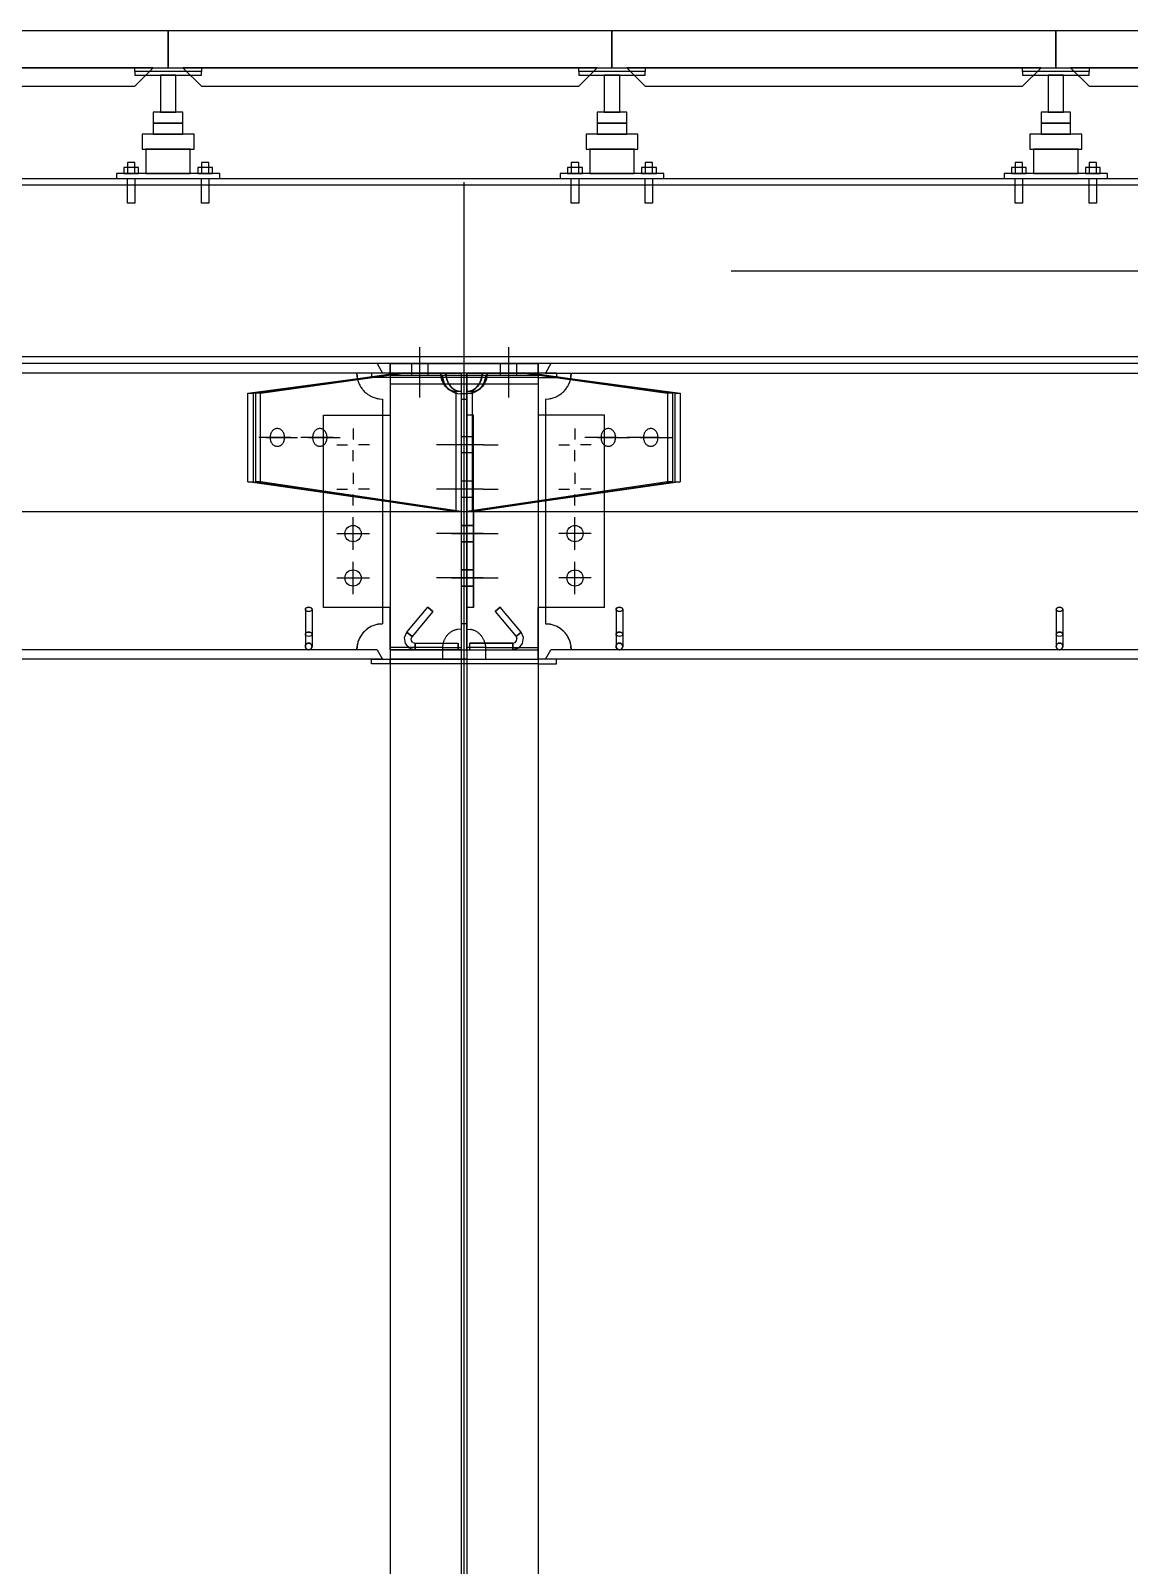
# Model space of a CAD drawing. Header units: millimetres. Extents: x -32710 to 654186, y -254124 to 420220.
# Drawn here: x 241414 to 242899, y 383875 to 385950 of the extents above; entities that cross this region are included whole.
import ezdxf

# ---------------------------------------------------------------- set-up
doc = ezdxf.new("R2010")
doc.units = ezdxf.units.MM
doc.header["$LTSCALE"] = 1000
for name, pattern in [('DXK_LINE_DOT2', [3.9198, 1.9599, -1.9599]), ('DXK_LINE_DOT3', [5.9187, 2.979, -0.9799, 0.9799, -0.9799]), ('TPH12-SEC-@E$0$CENTERK5', [6.916, 6.667, -0.083, 0.083, -0.083])]:
    doc.linetypes.add(name, pattern=pattern)
for name, color, linetype in [('MD-20250424-增加TRAY與FS主管位置調整', 7, 'Continuous'), ('Raised Floor', 1, 'Continuous'), ('TPH12-SEC-@E$0$H-SIN', 252, 'TPH12-SEC-@E$0$CENTERK5')]:
    doc.layers.add(name, color=color, linetype=linetype)

# ---------------------------------------------------------------- blocks, each defined once
blk = doc.blocks.new('TPH12-SEC-@E')
at = {"layer": 'TPH12-SEC-@E$0$H-SIN'}
blk.add_line((274800, 385950), (45200, 385950), dxfattribs=at)
blk = doc.blocks.new('A$C62b8fcb1')
at = {"color": 8, "linetype": 'DXK_LINE_DOT3'}
for p, q in [((-30100, -450), (-30100, 2723)), ((-24800, 2409), (-33200, 2409)), ((-32807, 2084), (-30550, 2084)), ((-30550, 2084), (-30443, 2084)), ((-30443, 2084), (-26957, 2084))]:
    blk.add_line(p, q, dxfattribs=at)
at = {"color": 8, "linetype": 'Continuous'}
for p, q in [((-32895, 2534), (-24505, 2534)), ((-24505, 2525), (-32895, 2525)), ((-30160, 2306), (-30160, 2238)), ((-30160, 2306), (-30160, 2238)), ((-30160, 2306), (-30160, 2238)), ((-30040, 2306), (-30040, 2238)), ((-30040, 2306), (-30040, 2238)), ((-30040, 2306), (-30040, 2238)), ((-24620, 2293), (-32780, 2293)), ((-30200, 2284), (-32780, 2284)), ((-30217.5, 2284), (-32532.5, 2284)), ((-30217.5, 2284), (-30210, 2271)), ((-30000, 2284), (-30200, 2284)), ((-30200, 2284), (-30200, 2271)), ((-30171, 2284), (-30171, 2268)), ((-30171, 2284), (-30171, 2271)), ((-30171, 2284), (-30171, 2271)), ((-30149, 2284), (-30149, 2268)), ((-30149, 2284), (-30149, 2271)), ((-30149, 2284), (-30149, 2271)), ((-30051, 2284), (-30051, 2268)), ((-30051, 2284), (-30051, 2271)), ((-30051, 2284), (-30051, 2271)), ((-30029, 2284), (-30029, 2268)), ((-30029, 2284), (-30029, 2271)), ((-30029, 2284), (-30029, 2271)), ((-30000, 2271), (-30000, 2284)), ((-27400, 2284), (-30000, 2284)), ((-29982.5, 2284), (-29990, 2271)), ((-27417.5, 2284), (-29982.5, 2284)), ((-30210, 2271), (-32540, 2271)), ((-30392.1, 2244), (-30189.6, 2271)), ((-30385.2, 2244), (-30182.8, 2271)), ((-30245, 2271), (-30244.6, 2266)), ((-30225, 2271), (-30225, 2266.3)), ((-30200, 2271), (-30225, 2271)), ((-30200, 2271), (-30200, 2269.6)), ((-30200, 2271), (-30104, 2271)), ((-30124.1, 2266.1), (-30124.5, 2271)), ((-30123, 2261.4), (-30124.1, 2266.1)), ((-30104, 2265), (-30123.8, 2265)), ((-30104, 2271), (-30104, 1897)), ((-30096, 1897), (-30096, 2271)), ((-30096, 2271), (-30000, 2271)), ((-30076.2, 2265), (-30096, 2265)), ((-30075.9, 2266.1), (-30077, 2261.4)), ((-30075.5, 2271), (-30075.9, 2266.1)), ((-29814.8, 2244), (-30017.2, 2271)), ((-30010.4, 2271), (-29807.9, 2244)), ((-30000, 2271), (-30000, 2269.6)), ((-29975, 2271), (-30000, 2271)), ((-29990, 2271), (-27410, 2271)), ((-29975, 2271), (-29975, 2266.3)), ((-29955.4, 2266), (-29955, 2271)), ((-30392.1, 2124), (-30392.1, 2244)), ((-30392.1, 2244), (-30385.2, 2244)), ((-30385.2, 2244), (-30385.2, 2124)), ((-30121.1, 2257.1), (-30123, 2261.4)), ((-30118.5, 2253.3), (-30121.1, 2257.1)), ((-30104, 2256), (-30120.3, 2256)), ((-30115.4, 2250.2), (-30118.5, 2253.3)), ((-30111.9, 2247.9), (-30115.4, 2250.2)), ((-30108, 2246.5), (-30111.9, 2247.9)), ((-30104, 2246), (-30108, 2246.5)), ((-30079.7, 2256), (-30096, 2256)), ((-30092, 2246.5), (-30096, 2246)), ((-30088.1, 2247.9), (-30092, 2246.5)), ((-30084.6, 2250.2), (-30088.1, 2247.9)), ((-30081.5, 2253.3), (-30084.6, 2250.2)), ((-30078.9, 2257.1), (-30081.5, 2253.3)), ((-30077, 2261.4), (-30078.9, 2257.1)), ((-29814.8, 2124), (-29814.8, 2244)), ((-29814.8, 2244), (-29807.9, 2244)), ((-29807.9, 2244), (-29807.9, 2124)), ((-30367.8, 2184), (-30325, 2184)), ((-30362.2, 2185.2), (-30362.3, 2184)), ((-30362.3, 2184), (-30362.2, 2182.8)), ((-30362.1, 2186.3), (-30362.2, 2185.2)), ((-30362.2, 2182.8), (-30362.1, 2181.7)), ((-30361.8, 2187.5), (-30362.1, 2186.3)), ((-30362.1, 2181.7), (-30361.8, 2180.5)), ((-30361.5, 2188.6), (-30361.8, 2187.5)), ((-30361.8, 2180.5), (-30361.5, 2179.4)), ((-30361.1, 2189.7), (-30361.5, 2188.6)), ((-30361.5, 2179.4), (-30361.1, 2178.3)), ((-30360.6, 2190.7), (-30361.1, 2189.7)), ((-30360, 2191.6), (-30360.6, 2190.7)), ((-30359.4, 2192.5), (-30360, 2191.6)), ((-30358.7, 2193.3), (-30359.4, 2192.5)), ((-30357.9, 2194), (-30358.7, 2193.3)), ((-30357.1, 2194.6), (-30357.9, 2194)), ((-30356.2, 2195.1), (-30357.1, 2194.6)), ((-30355.3, 2195.5), (-30356.2, 2195.1)), ((-30354.3, 2195.8), (-30355.3, 2195.5)), ((-30353.4, 2195.9), (-30354.3, 2195.8)), ((-30352.4, 2196), (-30353.4, 2195.9)), ((-30351.5, 2195.9), (-30352.4, 2196)), ((-30350.5, 2195.8), (-30351.5, 2195.9)), ((-30349.6, 2195.5), (-30350.5, 2195.8)), ((-30348.6, 2195.1), (-30349.6, 2195.5)), ((-30347.8, 2194.6), (-30348.6, 2195.1)), ((-30346.9, 2194), (-30347.8, 2194.6)), ((-30346.2, 2193.3), (-30346.9, 2194)), ((-30345.5, 2192.5), (-30346.2, 2193.3)), ((-30344.8, 2191.6), (-30345.5, 2192.5)), ((-30344.2, 2190.7), (-30344.8, 2191.6)), ((-30343.7, 2189.7), (-30344.2, 2190.7)), ((-30343.3, 2188.6), (-30343.7, 2189.7)), ((-30343.7, 2178.3), (-30343.3, 2179.4)), ((-30343, 2187.5), (-30343.3, 2188.6)), ((-30343.3, 2179.4), (-30343, 2180.5)), ((-30342.8, 2186.3), (-30343, 2187.5)), ((-30343, 2180.5), (-30342.8, 2181.7)), ((-30342.6, 2185.2), (-30342.8, 2186.3)), ((-30342.8, 2181.7), (-30342.6, 2182.8)), ((-30342.6, 2184), (-30342.6, 2185.2)), ((-30342.6, 2182.8), (-30342.6, 2184)), ((-30310.3, 2184), (-30267.5, 2184)), ((-30304.6, 2186.3), (-30304.8, 2185.2)), ((-30304.8, 2185.2), (-30304.8, 2184)), ((-30304.8, 2184), (-30304.8, 2182.8)), ((-30304.8, 2182.8), (-30304.6, 2181.7)), ((-30304.4, 2187.5), (-30304.6, 2186.3)), ((-30304.6, 2181.7), (-30304.4, 2180.5)), ((-30304.1, 2188.6), (-30304.4, 2187.5)), ((-30304.4, 2180.5), (-30304.1, 2179.4)), ((-30303.7, 2189.7), (-30304.1, 2188.6)), ((-30304.1, 2179.4), (-30303.7, 2178.3)), ((-30303.2, 2190.7), (-30303.7, 2189.7)), ((-30302.6, 2191.6), (-30303.2, 2190.7)), ((-30301.9, 2192.5), (-30302.6, 2191.6)), ((-30301.2, 2193.3), (-30301.9, 2192.5)), ((-30300.4, 2194), (-30301.2, 2193.3)), ((-30299.6, 2194.6), (-30300.4, 2194)), ((-30298.7, 2195.1), (-30299.6, 2194.6)), ((-30297.8, 2195.5), (-30298.7, 2195.1)), ((-30296.9, 2195.8), (-30297.8, 2195.5)), ((-30295.9, 2195.9), (-30296.9, 2195.8)), ((-30295, 2196), (-30295.9, 2195.9)), ((-30294, 2195.9), (-30295, 2196)), ((-30293.1, 2195.8), (-30294, 2195.9)), ((-30292.1, 2195.5), (-30293.1, 2195.8)), ((-30291.2, 2195.1), (-30292.1, 2195.5)), ((-30290.3, 2194.6), (-30291.2, 2195.1)), ((-30289.5, 2194), (-30290.3, 2194.6)), ((-30288.7, 2193.3), (-30289.5, 2194)), ((-30288, 2192.5), (-30288.7, 2193.3)), ((-30287.4, 2191.6), (-30288, 2192.5)), ((-30286.8, 2190.7), (-30287.4, 2191.6)), ((-30286.3, 2189.7), (-30286.8, 2190.7)), ((-30285.9, 2188.6), (-30286.3, 2189.7)), ((-30286.3, 2178.3), (-30285.9, 2179.4)), ((-30285.6, 2187.5), (-30285.9, 2188.6)), ((-30285.9, 2179.4), (-30285.6, 2180.5)), ((-30285.3, 2186.3), (-30285.6, 2187.5)), ((-30285.6, 2180.5), (-30285.3, 2181.7)), ((-30285.2, 2185.2), (-30285.3, 2186.3)), ((-30285.3, 2181.7), (-30285.2, 2182.8)), ((-30285.1, 2184), (-30285.2, 2185.2)), ((-30285.2, 2182.8), (-30285.1, 2184)), ((-30250, 2196), (-30250, 2181.3)), ((-29950, 2196), (-29950, 2181.3)), ((-29919.3, 2184), (-29876.5, 2184)), ((-29914.8, 2185.2), (-29914.9, 2184)), ((-29914.9, 2184), (-29914.8, 2182.8)), ((-29914.7, 2186.3), (-29914.8, 2185.2)), ((-29914.8, 2182.8), (-29914.7, 2181.7)), ((-29914.4, 2187.5), (-29914.7, 2186.3)), ((-29914.7, 2181.7), (-29914.4, 2180.5)), ((-29914.1, 2188.6), (-29914.4, 2187.5)), ((-29914.4, 2180.5), (-29914.1, 2179.4)), ((-29913.7, 2189.7), (-29914.1, 2188.6)), ((-29914.1, 2179.4), (-29913.7, 2178.3)), ((-29913.2, 2190.7), (-29913.7, 2189.7)), ((-29912.6, 2191.6), (-29913.2, 2190.7)), ((-29912, 2192.5), (-29912.6, 2191.6)), ((-29911.3, 2193.3), (-29912, 2192.5)), ((-29910.5, 2194), (-29911.3, 2193.3)), ((-29909.7, 2194.6), (-29910.5, 2194)), ((-29908.8, 2195.1), (-29909.7, 2194.6)), ((-29907.9, 2195.5), (-29908.8, 2195.1)), ((-29906.9, 2195.8), (-29907.9, 2195.5)), ((-29906, 2195.9), (-29906.9, 2195.8)), ((-29905, 2196), (-29906, 2195.9)), ((-29904.1, 2195.9), (-29905, 2196)), ((-29903.1, 2195.8), (-29904.1, 2195.9)), ((-29902.2, 2195.5), (-29903.1, 2195.8)), ((-29901.3, 2195.1), (-29902.2, 2195.5)), ((-29900.4, 2194.6), (-29901.3, 2195.1)), ((-29899.6, 2194), (-29900.4, 2194.6)), ((-29898.8, 2193.3), (-29899.6, 2194)), ((-29898.1, 2192.5), (-29898.8, 2193.3)), ((-29897.4, 2191.6), (-29898.1, 2192.5)), ((-29896.8, 2190.7), (-29897.4, 2191.6)), ((-29896.3, 2189.7), (-29896.8, 2190.7)), ((-29895.9, 2188.6), (-29896.3, 2189.7)), ((-29896.3, 2178.3), (-29895.9, 2179.4)), ((-29895.6, 2187.5), (-29895.9, 2188.6)), ((-29895.9, 2179.4), (-29895.6, 2180.5)), ((-29895.4, 2186.3), (-29895.6, 2187.5)), ((-29895.6, 2180.5), (-29895.4, 2181.7)), ((-29895.2, 2185.2), (-29895.4, 2186.3)), ((-29895.4, 2181.7), (-29895.2, 2182.8)), ((-29895.2, 2184), (-29895.2, 2185.2)), ((-29895.2, 2182.8), (-29895.2, 2184)), ((-29861.8, 2184), (-29819, 2184)), ((-29857.2, 2186.3), (-29857.4, 2185.2)), ((-29857.4, 2185.2), (-29857.4, 2184)), ((-29857.4, 2184), (-29857.4, 2182.8)), ((-29857.4, 2182.8), (-29857.2, 2181.7)), ((-29857, 2187.5), (-29857.2, 2186.3)), ((-29857.2, 2181.7), (-29857, 2180.5)), ((-29856.7, 2188.6), (-29857, 2187.5)), ((-29857, 2180.5), (-29856.7, 2179.4)), ((-29856.3, 2189.7), (-29856.7, 2188.6)), ((-29856.7, 2179.4), (-29856.3, 2178.3)), ((-29855.8, 2190.7), (-29856.3, 2189.7)), ((-29855.2, 2191.6), (-29855.8, 2190.7)), ((-29854.5, 2192.5), (-29855.2, 2191.6)), ((-29853.8, 2193.3), (-29854.5, 2192.5)), ((-29853.1, 2194), (-29853.8, 2193.3)), ((-29852.2, 2194.6), (-29853.1, 2194)), ((-29851.4, 2195.1), (-29852.2, 2194.6)), ((-29850.4, 2195.5), (-29851.4, 2195.1)), ((-29849.5, 2195.8), (-29850.4, 2195.5)), ((-29848.5, 2195.9), (-29849.5, 2195.8)), ((-29847.6, 2196), (-29848.5, 2195.9)), ((-29846.6, 2195.9), (-29847.6, 2196)), ((-29845.7, 2195.8), (-29846.6, 2195.9)), ((-29844.7, 2195.5), (-29845.7, 2195.8)), ((-29843.8, 2195.1), (-29844.7, 2195.5)), ((-29842.9, 2194.6), (-29843.8, 2195.1)), ((-29842.1, 2194), (-29842.9, 2194.6)), ((-29841.3, 2193.3), (-29842.1, 2194)), ((-29840.6, 2192.5), (-29841.3, 2193.3)), ((-29840, 2191.6), (-29840.6, 2192.5)), ((-29839.4, 2190.7), (-29840, 2191.6)), ((-29838.9, 2189.7), (-29839.4, 2190.7)), ((-29838.5, 2188.6), (-29838.9, 2189.7)), ((-29838.9, 2178.3), (-29838.5, 2179.4)), ((-29838.2, 2187.5), (-29838.5, 2188.6)), ((-29838.5, 2179.4), (-29838.2, 2180.5)), ((-29837.9, 2186.3), (-29838.2, 2187.5)), ((-29838.2, 2180.5), (-29837.9, 2181.7)), ((-29837.8, 2185.2), (-29837.9, 2186.3)), ((-29837.9, 2181.7), (-29837.8, 2182.8)), ((-29837.7, 2184), (-29837.8, 2185.2)), ((-29837.8, 2182.8), (-29837.7, 2184)), ((-30361.1, 2178.3), (-30360.6, 2177.3)), ((-30360.6, 2177.3), (-30360, 2176.4)), ((-30360, 2176.4), (-30359.4, 2175.5)), ((-30359.4, 2175.5), (-30358.7, 2174.7)), ((-30358.7, 2174.7), (-30357.9, 2174)), ((-30357.9, 2174), (-30357.1, 2173.4)), ((-30357.1, 2173.4), (-30356.2, 2172.9)), ((-30356.2, 2172.9), (-30355.3, 2172.5)), ((-30355.3, 2172.5), (-30354.3, 2172.2)), ((-30354.3, 2172.2), (-30353.4, 2172.1)), ((-30353.4, 2172.1), (-30352.4, 2172)), ((-30352.4, 2172), (-30351.5, 2172.1)), ((-30351.5, 2172.1), (-30350.5, 2172.2)), ((-30350.5, 2172.2), (-30349.6, 2172.5)), ((-30349.6, 2172.5), (-30348.6, 2172.9)), ((-30348.6, 2172.9), (-30347.8, 2173.4)), ((-30347.8, 2173.4), (-30346.9, 2174)), ((-30346.9, 2174), (-30346.2, 2174.7)), ((-30346.2, 2174.7), (-30345.5, 2175.5)), ((-30345.5, 2175.5), (-30344.8, 2176.4)), ((-30344.8, 2176.4), (-30344.2, 2177.3)), ((-30344.2, 2177.3), (-30343.7, 2178.3)), ((-30303.7, 2178.3), (-30303.2, 2177.3)), ((-30303.2, 2177.3), (-30302.6, 2176.4)), ((-30302.6, 2176.4), (-30301.9, 2175.5)), ((-30301.9, 2175.5), (-30301.2, 2174.7)), ((-30301.2, 2174.7), (-30300.4, 2174)), ((-30300.4, 2174), (-30299.6, 2173.4)), ((-30299.6, 2173.4), (-30298.7, 2172.9)), ((-30298.7, 2172.9), (-30297.8, 2172.5)), ((-30297.8, 2172.5), (-30296.9, 2172.2)), ((-30296.9, 2172.2), (-30295.9, 2172.1)), ((-30295.9, 2172.1), (-30295, 2172)), ((-30295, 2172), (-30294, 2172.1)), ((-30294, 2172.1), (-30293.1, 2172.2)), ((-30293.1, 2172.2), (-30292.1, 2172.5)), ((-30292.1, 2172.5), (-30291.2, 2172.9)), ((-30291.2, 2172.9), (-30290.3, 2173.4)), ((-30290.3, 2173.4), (-30289.5, 2174)), ((-30289.5, 2174), (-30288.7, 2174.7)), ((-30288.7, 2174.7), (-30288, 2175.5)), ((-30288, 2175.5), (-30287.4, 2176.4)), ((-30287.4, 2176.4), (-30286.8, 2177.3)), ((-30286.8, 2177.3), (-30286.3, 2178.3)), ((-30272, 2174), (-30257.3, 2174)), ((-30250, 2152), (-30250, 2166.7)), ((-30228, 2174), (-30242.7, 2174)), ((-29972, 2174), (-29957.3, 2174)), ((-29950, 2152), (-29950, 2166.7)), ((-29928, 2174), (-29942.7, 2174)), ((-29913.7, 2178.3), (-29913.2, 2177.3)), ((-29913.2, 2177.3), (-29912.6, 2176.4)), ((-29912.6, 2176.4), (-29912, 2175.5)), ((-29912, 2175.5), (-29911.3, 2174.7)), ((-29911.3, 2174.7), (-29910.5, 2174)), ((-29910.5, 2174), (-29909.7, 2173.4)), ((-29909.7, 2173.4), (-29908.8, 2172.9)), ((-29908.8, 2172.9), (-29907.9, 2172.5)), ((-29907.9, 2172.5), (-29906.9, 2172.2)), ((-29906.9, 2172.2), (-29906, 2172.1)), ((-29906, 2172.1), (-29905, 2172)), ((-29905, 2172), (-29904.1, 2172.1)), ((-29904.1, 2172.1), (-29903.1, 2172.2)), ((-29903.1, 2172.2), (-29902.2, 2172.5)), ((-29902.2, 2172.5), (-29901.3, 2172.9)), ((-29901.3, 2172.9), (-29900.4, 2173.4)), ((-29900.4, 2173.4), (-29899.6, 2174)), ((-29899.6, 2174), (-29898.8, 2174.7)), ((-29898.8, 2174.7), (-29898.1, 2175.5)), ((-29898.1, 2175.5), (-29897.4, 2176.4)), ((-29897.4, 2176.4), (-29896.8, 2177.3)), ((-29896.8, 2177.3), (-29896.3, 2178.3)), ((-29856.3, 2178.3), (-29855.8, 2177.3)), ((-29855.8, 2177.3), (-29855.2, 2176.4)), ((-29855.2, 2176.4), (-29854.5, 2175.5)), ((-29854.5, 2175.5), (-29853.8, 2174.7)), ((-29853.8, 2174.7), (-29853.1, 2174)), ((-29853.1, 2174), (-29852.2, 2173.4)), ((-29852.2, 2173.4), (-29851.4, 2172.9)), ((-29851.4, 2172.9), (-29850.4, 2172.5)), ((-29850.4, 2172.5), (-29849.5, 2172.2)), ((-29849.5, 2172.2), (-29848.5, 2172.1)), ((-29848.5, 2172.1), (-29847.6, 2172)), ((-29847.6, 2172), (-29846.6, 2172.1)), ((-29846.6, 2172.1), (-29845.7, 2172.2)), ((-29845.7, 2172.2), (-29844.7, 2172.5)), ((-29844.7, 2172.5), (-29843.8, 2172.9)), ((-29843.8, 2172.9), (-29842.9, 2173.4)), ((-29842.9, 2173.4), (-29842.1, 2174)), ((-29842.1, 2174), (-29841.3, 2174.7)), ((-29841.3, 2174.7), (-29840.6, 2175.5)), ((-29840.6, 2175.5), (-29840, 2176.4)), ((-29840, 2176.4), (-29839.4, 2177.3)), ((-29839.4, 2177.3), (-29838.9, 2178.3)), ((-30110.9, 2084), (-30392.1, 2124)), ((-30392.1, 2124), (-30385.2, 2124)), ((-30385.2, 2124), (-30104, 2084)), ((-30250, 2136), (-30250, 2121.3)), ((-30096, 2084), (-29814.8, 2124)), ((-29807.9, 2124), (-30089.1, 2084)), ((-29950, 2136), (-29950, 2121.3)), ((-29814.8, 2124), (-29807.9, 2124)), ((-30272, 2114), (-30257.3, 2114)), ((-30250, 2092), (-30250, 2106.7)), ((-30228, 2114), (-30242.7, 2114)), ((-30210, 2098.1), (-30210, 1932)), ((-30200, 2096.7), (-30200, 1897)), ((-30000, 2096.7), (-30000, 1897)), ((-29990, 2098.1), (-29990, 1932)), ((-29972, 2114), (-29957.3, 2114)), ((-29950, 2092), (-29950, 2106.7)), ((-29928, 2114), (-29942.7, 2114)), ((-30250, 2032), (-30250, 2076)), ((-30110.9, 2084), (-30104, 2084)), ((-30096, 2084), (-30089.1, 2084)), ((-30087, 2084.3), (-30087, 1954)), ((-29950, 2032), (-29950, 2076)), ((-30104, 2065), (-30096, 2065)), ((-30096, 2065), (-30087, 2065)), ((-30272, 2054), (-30228, 2054)), ((-30117, 2054), (-30054, 2054)), ((-30104, 2043), (-30096, 2043)), ((-30096, 2043), (-30087, 2043)), ((-29928, 2054), (-29972, 2054)), ((-30250, 1972), (-30250, 2016)), ((-29950, 1972), (-29950, 2016)), ((-30272, 1994), (-30228, 1994)), ((-30117, 1994), (-30054, 1994)), ((-30104, 2005), (-30096, 2005)), ((-30096, 2005), (-30087, 2005)), ((-29928, 1994), (-29972, 1994)), ((-30104, 1983), (-30096, 1983)), ((-30096, 1983), (-30087, 1983)), ((-30314.5, 1951.5), (-30314.2, 1952.6)), ((-30314.5, 1951.5), (-30314.5, 1901.5)), ((-30314.2, 1952.6), (-30313.2, 1953.5)), ((-30313.2, 1953.5), (-30311.7, 1954.2)), ((-30311.7, 1954.2), (-30310, 1954.4)), ((-30310, 1954.4), (-30308.3, 1954.2)), ((-30308.3, 1954.2), (-30306.8, 1953.5)), ((-30306.8, 1953.5), (-30305.8, 1952.6)), ((-30305.8, 1952.6), (-30305.5, 1951.5)), ((-30305.5, 1951.5), (-30305.5, 1901.5)), ((-30200, 1954), (-30210, 1954)), ((-30177.2, 1920.8), (-30149, 1954.4)), ((-30149, 1954.4), (-30148.8, 1954.2)), ((-30148.8, 1954.2), (-30148, 1953.5)), ((-30148, 1953.5), (-30142.1, 1948.6)), ((-30087, 1954), (-30096, 1954)), ((-30056.8, 1949.5), (-30051, 1954.4)), ((-30022.8, 1920.8), (-30051, 1954.4)), ((-29990, 1954), (-30000, 1954)), ((-29894.5, 1951.5), (-29894.2, 1952.6)), ((-29894.5, 1951.5), (-29894.5, 1901.5)), ((-29894.2, 1952.6), (-29893.2, 1953.5)), ((-29893.2, 1953.5), (-29891.7, 1954.2)), ((-29891.7, 1954.2), (-29890, 1954.4)), ((-29890, 1954.4), (-29888.3, 1954.2)), ((-29888.3, 1954.2), (-29886.8, 1953.5)), ((-29886.8, 1953.5), (-29885.8, 1952.6)), ((-29885.8, 1952.6), (-29885.5, 1951.5)), ((-29885.5, 1951.5), (-29885.5, 1901.5)), ((-29299.5, 1951.5), (-29299.2, 1952.6)), ((-29299.5, 1951.5), (-29299.5, 1901.5)), ((-29299.2, 1952.6), (-29298.2, 1953.5)), ((-29298.2, 1953.5), (-29296.7, 1954.2)), ((-29296.7, 1954.2), (-29295, 1954.4)), ((-29295, 1954.4), (-29293.3, 1954.2)), ((-29293.3, 1954.2), (-29291.8, 1953.5)), ((-29291.8, 1953.5), (-29290.8, 1952.6)), ((-29290.8, 1952.6), (-29290.5, 1951.5)), ((-29290.5, 1951.5), (-29290.5, 1901.5)), ((-30210, 1932), (-30215, 1931.6)), ((-30142.1, 1948.6), (-30170.3, 1915)), ((-30057.9, 1948.6), (-30057.6, 1948.8)), ((-30057.9, 1948.6), (-30029.7, 1915)), ((-30057.6, 1948.8), (-30056.8, 1949.5)), ((-29985, 1931.6), (-29990, 1932)), ((-30314.5, 1917.9), (-30314.2, 1919)), ((-30314.2, 1919), (-30313.2, 1920)), ((-30313.2, 1920), (-30311.7, 1920.6)), ((-30311.7, 1920.6), (-30310, 1920.8)), ((-30310, 1920.8), (-30308.3, 1920.6)), ((-30308.3, 1920.6), (-30306.8, 1920)), ((-30306.8, 1920), (-30305.8, 1919)), ((-30305.8, 1919), (-30305.5, 1917.9)), ((-30180.5, 1913.4), (-30177.2, 1920.8)), ((-30179.2, 1905.4), (-30180.5, 1913.4)), ((-30177.2, 1920.8), (-30177, 1920.6)), ((-30177, 1920.6), (-30176.2, 1920)), ((-30176.2, 1920), (-30170.3, 1915)), ((-30170.3, 1915), (-30171.6, 1912.2)), ((-30171.1, 1909.2), (-30171.6, 1912.2)), ((-30169.1, 1906.9), (-30171.1, 1909.2)), ((-30030.9, 1906.9), (-30028.9, 1909.2)), ((-30029.7, 1915), (-30029.4, 1915.3)), ((-30029.7, 1915), (-30028.4, 1912.2)), ((-30029.4, 1915.3), (-30028.7, 1915.9)), ((-30028.9, 1909.2), (-30028.4, 1912.2)), ((-30028.7, 1915.9), (-30022.8, 1920.8)), ((-30019.5, 1913.4), (-30022.8, 1920.8)), ((-30020.8, 1905.4), (-30019.5, 1913.4)), ((-29894.5, 1917.9), (-29894.2, 1919)), ((-29894.2, 1919), (-29893.2, 1920)), ((-29893.2, 1920), (-29891.7, 1920.6)), ((-29891.7, 1920.6), (-29890, 1920.8)), ((-29890, 1920.8), (-29888.3, 1920.6)), ((-29888.3, 1920.6), (-29886.8, 1920)), ((-29886.8, 1920), (-29885.8, 1919)), ((-29885.8, 1919), (-29885.5, 1917.9)), ((-29299.5, 1917.9), (-29299.2, 1919)), ((-29299.2, 1919), (-29298.2, 1920)), ((-29298.2, 1920), (-29296.7, 1920.6)), ((-29296.7, 1920.6), (-29295, 1920.8)), ((-29295, 1920.8), (-29293.3, 1920.6)), ((-29293.3, 1920.6), (-29291.8, 1920)), ((-29291.8, 1920), (-29290.8, 1919)), ((-29290.8, 1919), (-29290.5, 1917.9)), ((-30217.5, 1897), (-32532.5, 1897)), ((-30314.2, 1899.8), (-30314.5, 1901.5)), ((-30313.2, 1898.3), (-30314.2, 1899.8)), ((-30311.7, 1897.3), (-30313.2, 1898.3)), ((-30310, 1897), (-30311.7, 1897.3)), ((-30308.3, 1897.3), (-30310, 1897)), ((-30306.8, 1898.3), (-30308.3, 1897.3)), ((-30305.8, 1899.8), (-30306.8, 1898.3)), ((-30305.5, 1901.5), (-30305.8, 1899.8)), ((-30244.6, 1902), (-30245, 1897)), ((-30217.5, 1897), (-30210, 1884)), ((-30104, 1897), (-30200, 1897)), ((-30200, 1897), (-30200, 1884)), ((-30173.9, 1899.3), (-30179.2, 1905.4)), ((-30173.9, 1899.3), (-30166.1, 1897)), ((-30169.1, 1906.9), (-30166.1, 1906)), ((-30166.1, 1905.7), (-30166.1, 1906)), ((-30166.1, 1906), (-30107.7, 1906)), ((-30166.1, 1905.7), (-30166.1, 1904.7)), ((-30166.1, 1904.7), (-30166.1, 1897)), ((-30107.7, 1906), (-30107.7, 1905.7)), ((-30107.7, 1905.7), (-30107.7, 1904.7)), ((-30107.7, 1904.7), (-30107.7, 1897)), ((-30096, 1897), (-30000, 1897)), ((-30092.3, 1906), (-30033.9, 1906)), ((-30092.3, 1898.3), (-30092.3, 1906)), ((-30092.3, 1897.3), (-30092.3, 1898.3)), ((-30092.3, 1897), (-30092.3, 1897.3)), ((-30033.9, 1906), (-30030.9, 1906.9)), ((-30033.9, 1906), (-30033.9, 1898.3)), ((-30026.1, 1899.3), (-30033.9, 1897)), ((-30033.9, 1897.3), (-30033.9, 1898.3)), ((-30033.9, 1897), (-30033.9, 1897.3)), ((-30026.1, 1899.3), (-30020.8, 1905.4)), ((-30000, 1884), (-30000, 1897)), ((-29990, 1884), (-29982.5, 1897)), ((-27417.5, 1897), (-29982.5, 1897)), ((-29955, 1897), (-29955.4, 1902)), ((-29894.2, 1899.8), (-29894.5, 1901.5)), ((-29893.2, 1898.3), (-29894.2, 1899.8)), ((-29891.7, 1897.3), (-29893.2, 1898.3)), ((-29890, 1897), (-29891.7, 1897.3)), ((-29888.3, 1897.3), (-29890, 1897)), ((-29886.8, 1898.3), (-29888.3, 1897.3)), ((-29885.8, 1899.8), (-29886.8, 1898.3)), ((-29885.5, 1901.5), (-29885.8, 1899.8)), ((-29299.2, 1899.8), (-29299.5, 1901.5)), ((-29298.2, 1898.3), (-29299.2, 1899.8)), ((-29296.7, 1897.3), (-29298.2, 1898.3)), ((-29295, 1897), (-29296.7, 1897.3)), ((-29293.3, 1897.3), (-29295, 1897)), ((-29291.8, 1898.3), (-29293.3, 1897.3)), ((-29290.8, 1899.8), (-29291.8, 1898.3)), ((-29290.5, 1901.5), (-29290.8, 1899.8)), ((-30210, 1884), (-32540, 1884)), ((-30225, 1878), (-30225, 1884)), ((-30225, 1884), (-30200, 1884)), ((-30200, 1878), (-30225, 1878)), ((-30200, 1878), (-30200, 1884)), ((-30200, 1884), (-30000, 1884)), ((-30000, 1878), (-30200, 1878)), ((-30200, 1878), (-30200, 0)), ((-30000, 1884), (-30000, 1878)), ((-29975, 1884), (-30000, 1884)), ((-30000, 1878), (-30000, 0)), ((-30000, 1878), (-29975, 1878)), ((-27410, 1884), (-29990, 1884)), ((-29975, 1878), (-29975, 1884))]:
    blk.add_line(p, q, dxfattribs=at)
at = {"color": 8, "linetype": 'DXK_LINE_DOT2'}
for p, q in [((-32895, 2534), (-24505, 2534)), ((-24505, 2525), (-32895, 2525)), ((-24620, 2293), (-32780, 2293)), ((-30200, 2284), (-30217.5, 2284)), ((-30200, 2271), (-30200, 2284)), ((-30200, 2284), (-30000, 2284)), ((-29982.5, 2284), (-30000, 2284)), ((-30000, 2284), (-30000, 2271)), ((-30189.1, 2271), (-30382.1, 2244)), ((-30375.1, 2244), (-30182.1, 2271)), ((-30244.6, 2266), (-30245, 2271)), ((-30225, 2266.3), (-30225, 2265)), ((-30200, 2265), (-30225, 2265)), ((-30200, 2271), (-30200, 2268)), ((-30000, 2271), (-30200, 2271)), ((-30200, 2268), (-30200, 2096.7)), ((-30000, 2268), (-30200, 2268)), ((-30000, 2265), (-30200, 2265)), ((-30131.4, 2271), (-30131, 2266.1)), ((-30130.9, 2266.1), (-30131.3, 2271)), ((-30131, 2266.1), (-30129.8, 2261.4)), ((-30129.8, 2261.4), (-30130.9, 2266.1)), ((-30129, 2268), (-30128.5, 2263.1)), ((-30124.3, 2271), (-30124, 2266.1)), ((-30124, 2266.1), (-30122.8, 2261.4)), ((-30104, 2271), (-30104, 2268)), ((-30104, 2268), (-30104, 0)), ((-30096, 2271), (-30096, 2268)), ((-30096, 2268), (-30096, 0)), ((-30077.2, 2261.4), (-30076, 2266.1)), ((-30076, 2266.1), (-30075.7, 2271)), ((-30071, 2268), (-30071.5, 2263.1)), ((-30070.2, 2261.4), (-30069, 2266.1)), ((-30069.1, 2266.1), (-30070.2, 2261.4)), ((-30068.7, 2271), (-30069.1, 2266.1)), ((-30069, 2266.1), (-30068.6, 2271)), ((-30017.9, 2271), (-29824.9, 2244)), ((-29817.9, 2244), (-30010.9, 2271)), ((-30000, 2271), (-30000, 2268)), ((-30000, 2268), (-30000, 2096.7)), ((-30000, 2265), (-29975, 2265)), ((-29975, 2265.4), (-29975, 2266.3)), ((-29975, 2266.3), (-29975, 2265)), ((-29975, 2265), (-29975, 2265.4)), ((-29955, 2271), (-29955.4, 2266)), ((-30375.1, 2244), (-30382.1, 2244)), ((-30382.1, 2244), (-30382.1, 2124)), ((-30375.1, 2124), (-30375.1, 2244)), ((-30120.3, 2256), (-30200, 2256)), ((-30127.9, 2257.1), (-30129.8, 2261.4)), ((-30129.8, 2261.4), (-30127.9, 2257.1)), ((-30125.4, 2253.3), (-30127.9, 2257.1)), ((-30127.9, 2257.1), (-30125.4, 2253.3)), ((-30122.3, 2250.2), (-30125.4, 2253.3)), ((-30125.4, 2253.3), (-30122.3, 2250.2)), ((-30122.8, 2261.4), (-30120.9, 2257.1)), ((-30118.8, 2247.9), (-30122.3, 2250.2)), ((-30122.3, 2250.2), (-30118.7, 2247.9)), ((-30120.9, 2257.1), (-30118.4, 2253.3)), ((-30114.9, 2246.5), (-30118.8, 2247.9)), ((-30118.7, 2247.9), (-30114.9, 2246.5)), ((-30118.4, 2253.3), (-30115.3, 2250.2)), ((-30115.3, 2250.2), (-30111.8, 2247.9)), ((-30111, 2246), (-30114.9, 2246.5)), ((-30114.9, 2246.5), (-30110.9, 2246)), ((-30111.8, 2247.9), (-30108, 2246.5)), ((-30104, 2246), (-30111, 2246)), ((-30111, 2246), (-30111, 2084)), ((-30110.9, 2246), (-30110.9, 2084)), ((-30108.9, 2243.5), (-30104, 2243)), ((-30108, 2246.5), (-30104, 2246)), ((-30096, 2256), (-30104, 2256)), ((-30096, 2243), (-30104, 2243)), ((-30096, 2246), (-30092, 2246.5)), ((-30096, 2246), (-30089.1, 2246)), ((-30091.1, 2243.5), (-30096, 2243)), ((-30092, 2246.5), (-30088.2, 2247.9)), ((-30089.1, 2246), (-30085.1, 2246.5)), ((-30089.1, 2246), (-30089.1, 2084)), ((-30089, 2246), (-30089.1, 2246)), ((-30085.1, 2246.5), (-30089, 2246)), ((-30089, 2246), (-30089, 2084)), ((-30088.2, 2247.9), (-30084.7, 2250.2)), ((-30085.1, 2246.5), (-30081.3, 2247.9)), ((-30081.2, 2247.9), (-30085.1, 2246.5)), ((-30084.7, 2250.2), (-30081.6, 2253.3)), ((-30081.6, 2253.3), (-30079.1, 2257.1)), ((-30081.3, 2247.9), (-30077.7, 2250.2)), ((-30077.7, 2250.2), (-30081.2, 2247.9)), ((-30000, 2256), (-30079.7, 2256)), ((-30079.1, 2257.1), (-30077.2, 2261.4)), ((-30077.7, 2250.2), (-30074.6, 2253.3)), ((-30074.6, 2253.3), (-30077.7, 2250.2)), ((-30074.6, 2253.3), (-30072.1, 2257.1)), ((-30072.1, 2257.1), (-30074.6, 2253.3)), ((-30072.1, 2257.1), (-30070.2, 2261.4)), ((-30070.2, 2261.4), (-30072.1, 2257.1)), ((-29817.9, 2244), (-29824.9, 2244)), ((-29824.9, 2244), (-29824.9, 2124)), ((-29817.9, 2124), (-29817.9, 2244)), ((-30215, 2236.4), (-30210, 2236)), ((-30210, 2236), (-30210, 2098.1)), ((-30104, 2236), (-30096, 2236)), ((-29990, 2236), (-29985, 2236.4)), ((-29990, 2236), (-29990, 2098.1)), ((-30290, 1954), (-30290, 2214)), ((-30290, 2214), (-30200, 2214)), ((-30087, 2214), (-30096, 2214)), ((-30087, 1954), (-30087, 2214)), ((-29910, 2214), (-30000, 2214)), ((-29910, 1954), (-29910, 2214)), ((-30333.9, 2184), (-30377.4, 2184)), ((-30276.9, 2184), (-30320.4, 2184)), ((-30096, 2185), (-30104, 2185)), ((-30087, 2185), (-30096, 2185)), ((-29893, 2184), (-29936.5, 2184)), ((-29836, 2184), (-29879.6, 2184)), ((-30074, 2174), (-30137, 2174)), ((-30096, 2163), (-30104, 2163)), ((-30087, 2163), (-30096, 2163)), ((-30074, 2174), (-30054, 2174)), ((-30375.1, 2124), (-30382.1, 2124)), ((-30382.1, 2124), (-30111, 2084)), ((-30104, 2084), (-30375.1, 2124)), ((-30096, 2125), (-30104, 2125)), ((-30087, 2125), (-30096, 2125)), ((-29824.9, 2124), (-30096, 2084)), ((-30089, 2084), (-29817.9, 2124)), ((-29817.9, 2124), (-29824.9, 2124)), ((-30074, 2114), (-30137, 2114)), ((-30096, 2103), (-30104, 2103)), ((-30087, 2103), (-30096, 2103)), ((-30074, 2114), (-30054, 2114)), ((-30096, 2065), (-30104, 2065)), ((-30087, 2065), (-30096, 2065)), ((-30074, 2054), (-30137, 2054)), ((-30096, 2043), (-30104, 2043)), ((-30087, 2043), (-30096, 2043)), ((-30074, 1994), (-30137, 1994)), ((-30096, 2005), (-30104, 2005)), ((-30087, 2005), (-30096, 2005)), ((-30096, 1983), (-30104, 1983)), ((-30087, 1983), (-30096, 1983)), ((-30314.2, 1952.6), (-30314.5, 1951.5)), ((-30314.5, 1951.5), (-30314.5, 1901.5)), ((-30314.2, 1950.4), (-30314.5, 1951.5)), ((-30313.2, 1953.5), (-30314.2, 1952.6)), ((-30311.7, 1954.2), (-30313.2, 1953.5)), ((-30310, 1954.4), (-30311.7, 1954.2)), ((-30308.3, 1954.2), (-30310, 1954.4)), ((-30306.8, 1953.5), (-30308.3, 1954.2)), ((-30305.8, 1952.6), (-30306.8, 1953.5)), ((-30305.5, 1951.5), (-30305.8, 1952.6)), ((-30305.5, 1951.5), (-30305.8, 1950.4)), ((-30305.5, 1951.5), (-30305.5, 1901.5)), ((-30210, 1954), (-30290, 1954)), ((-30200, 1900), (-30200, 1954)), ((-30177.2, 1920.8), (-30149, 1954.4)), ((-30142.1, 1948.6), (-30149, 1954.4)), ((-30148.8, 1954.2), (-30149, 1954.4)), ((-30148, 1953.5), (-30148.8, 1954.2)), ((-30087, 1954), (-30096, 1954)), ((-30051, 1954.4), (-30057.9, 1948.6)), ((-30052, 1953.5), (-30051.2, 1954.2)), ((-30022.8, 1920.8), (-30051, 1954.4)), ((-30000, 1900), (-30000, 1954)), ((-29910, 1954), (-29990, 1954)), ((-29894.2, 1952.6), (-29894.5, 1951.5)), ((-29894.5, 1951.5), (-29894.5, 1901.5)), ((-29894.2, 1950.4), (-29894.5, 1951.5)), ((-29893.2, 1953.5), (-29894.2, 1952.6)), ((-29891.7, 1954.2), (-29893.2, 1953.5)), ((-29890, 1954.4), (-29891.7, 1954.2)), ((-29888.3, 1954.2), (-29890, 1954.4)), ((-29886.8, 1953.5), (-29888.3, 1954.2)), ((-29885.8, 1952.6), (-29886.8, 1953.5)), ((-29885.5, 1951.5), (-29885.8, 1952.6)), ((-29885.5, 1951.5), (-29885.8, 1950.4)), ((-29885.5, 1951.5), (-29885.5, 1901.5)), ((-29299.2, 1952.6), (-29299.5, 1951.5)), ((-29299.5, 1951.5), (-29299.5, 1901.5)), ((-29299.2, 1950.4), (-29299.5, 1951.5)), ((-29298.2, 1953.5), (-29299.2, 1952.6)), ((-29296.7, 1954.2), (-29298.2, 1953.5)), ((-29295, 1954.4), (-29296.7, 1954.2)), ((-29293.3, 1954.2), (-29295, 1954.4)), ((-29291.8, 1953.5), (-29293.3, 1954.2)), ((-29290.8, 1952.6), (-29291.8, 1953.5)), ((-29290.5, 1951.5), (-29290.8, 1952.6)), ((-29290.5, 1951.5), (-29290.8, 1950.4)), ((-29290.5, 1951.5), (-29290.5, 1901.5)), ((-30313.2, 1949.5), (-30314.2, 1950.4)), ((-30311.7, 1948.8), (-30313.2, 1949.5)), ((-30310, 1948.6), (-30311.7, 1948.8)), ((-30308.3, 1948.8), (-30310, 1948.6)), ((-30306.8, 1949.5), (-30308.3, 1948.8)), ((-30305.8, 1950.4), (-30306.8, 1949.5)), ((-30215, 1931.6), (-30210, 1932)), ((-30142.1, 1948.6), (-30170.3, 1915)), ((-30096, 1932), (-30104, 1932)), ((-30057.9, 1948.6), (-30029.7, 1915)), ((-30056.8, 1949.5), (-30057.6, 1948.8)), ((-29990, 1932), (-29985, 1931.6)), ((-29893.2, 1949.5), (-29894.2, 1950.4)), ((-29891.7, 1948.8), (-29893.2, 1949.5)), ((-29890, 1948.6), (-29891.7, 1948.8)), ((-29888.3, 1948.8), (-29890, 1948.6)), ((-29886.8, 1949.5), (-29888.3, 1948.8)), ((-29885.8, 1950.4), (-29886.8, 1949.5)), ((-29298.2, 1949.5), (-29299.2, 1950.4)), ((-29296.7, 1948.8), (-29298.2, 1949.5)), ((-29295, 1948.6), (-29296.7, 1948.8)), ((-29293.3, 1948.8), (-29295, 1948.6)), ((-29291.8, 1949.5), (-29293.3, 1948.8)), ((-29290.8, 1950.4), (-29291.8, 1949.5)), ((-30314.2, 1919), (-30314.5, 1917.9)), ((-30314.2, 1916.8), (-30314.5, 1917.9)), ((-30313.2, 1920), (-30314.2, 1919)), ((-30313.2, 1915.9), (-30314.2, 1916.8)), ((-30311.7, 1920.6), (-30313.2, 1920)), ((-30311.7, 1915.3), (-30313.2, 1915.9)), ((-30310, 1920.8), (-30311.7, 1920.6)), ((-30310, 1915), (-30311.7, 1915.3)), ((-30308.3, 1920.6), (-30310, 1920.8)), ((-30308.3, 1915.3), (-30310, 1915)), ((-30306.8, 1920), (-30308.3, 1920.6)), ((-30306.8, 1915.9), (-30308.3, 1915.3)), ((-30305.8, 1919), (-30306.8, 1920)), ((-30305.8, 1916.8), (-30306.8, 1915.9)), ((-30305.5, 1917.9), (-30305.8, 1919)), ((-30305.5, 1917.9), (-30305.8, 1916.8)), ((-30180.5, 1913.4), (-30177.2, 1920.8)), ((-30179.2, 1905.4), (-30180.5, 1913.4)), ((-30170.3, 1915), (-30177.2, 1920.8)), ((-30177, 1920.6), (-30177.2, 1920.8)), ((-30176.2, 1920), (-30177, 1920.6)), ((-30170.3, 1915), (-30171.6, 1912.2)), ((-30171.1, 1909.2), (-30171.6, 1912.2)), ((-30169.1, 1906.9), (-30171.1, 1909.2)), ((-30104, 1925), (-30108.9, 1924.5)), ((-30096, 1925), (-30091.1, 1924.5)), ((-30030.9, 1906.9), (-30028.9, 1909.2)), ((-30022.8, 1920.8), (-30029.7, 1915)), ((-30029.7, 1915), (-30028.4, 1912.2)), ((-30028.7, 1915.9), (-30029.4, 1915.3)), ((-30028.9, 1909.2), (-30028.4, 1912.2)), ((-30023.8, 1920), (-30023, 1920.6)), ((-30019.5, 1913.4), (-30022.8, 1920.8)), ((-30020.8, 1905.4), (-30019.5, 1913.4)), ((-29894.2, 1919), (-29894.5, 1917.9)), ((-29894.2, 1916.8), (-29894.5, 1917.9)), ((-29893.2, 1920), (-29894.2, 1919)), ((-29893.2, 1915.9), (-29894.2, 1916.8)), ((-29891.7, 1920.6), (-29893.2, 1920)), ((-29891.7, 1915.3), (-29893.2, 1915.9)), ((-29890, 1920.8), (-29891.7, 1920.6)), ((-29890, 1915), (-29891.7, 1915.3)), ((-29888.3, 1920.6), (-29890, 1920.8)), ((-29888.3, 1915.3), (-29890, 1915)), ((-29886.8, 1920), (-29888.3, 1920.6)), ((-29886.8, 1915.9), (-29888.3, 1915.3)), ((-29885.8, 1919), (-29886.8, 1920)), ((-29885.8, 1916.8), (-29886.8, 1915.9)), ((-29885.5, 1917.9), (-29885.8, 1919)), ((-29885.5, 1917.9), (-29885.8, 1916.8)), ((-29299.2, 1919), (-29299.5, 1917.9)), ((-29299.2, 1916.8), (-29299.5, 1917.9)), ((-29298.2, 1920), (-29299.2, 1919)), ((-29298.2, 1915.9), (-29299.2, 1916.8)), ((-29296.7, 1920.6), (-29298.2, 1920)), ((-29296.7, 1915.3), (-29298.2, 1915.9)), ((-29295, 1920.8), (-29296.7, 1920.6)), ((-29295, 1915), (-29296.7, 1915.3)), ((-29293.3, 1920.6), (-29295, 1920.8)), ((-29293.3, 1915.3), (-29295, 1915)), ((-29291.8, 1920), (-29293.3, 1920.6)), ((-29291.8, 1915.9), (-29293.3, 1915.3)), ((-29290.8, 1919), (-29291.8, 1920)), ((-29290.8, 1916.8), (-29291.8, 1915.9)), ((-29290.5, 1917.9), (-29290.8, 1919)), ((-29290.5, 1917.9), (-29290.8, 1916.8)), ((-30314.5, 1901.5), (-30314.2, 1903.2)), ((-30314.5, 1901.5), (-30314.2, 1899.8)), ((-30314.2, 1903.2), (-30313.2, 1904.7)), ((-30314.2, 1899.8), (-30313.2, 1898.3)), ((-30313.2, 1904.7), (-30311.7, 1905.7)), ((-30313.2, 1898.3), (-30311.7, 1897.3)), ((-30311.7, 1905.7), (-30310, 1906)), ((-30311.7, 1897.3), (-30310, 1897)), ((-30310, 1906), (-30308.3, 1905.7)), ((-30310, 1897), (-30308.3, 1897.3)), ((-30308.3, 1905.7), (-30306.8, 1904.7)), ((-30308.3, 1897.3), (-30306.8, 1898.3)), ((-30306.8, 1904.7), (-30305.8, 1903.2)), ((-30306.8, 1898.3), (-30305.8, 1899.8)), ((-30305.8, 1903.2), (-30305.5, 1901.5)), ((-30305.8, 1899.8), (-30305.5, 1901.5)), ((-30245, 1897), (-30244.6, 1902)), ((-30129, 1900), (-30200, 1900)), ((-30200, 1897), (-30200, 1900)), ((-30200, 1897), (-30200, 1878)), ((-30200, 1897), (-30000, 1897)), ((-30173.9, 1899.3), (-30179.2, 1905.4)), ((-30173.9, 1899.3), (-30166.1, 1897)), ((-30169.1, 1906.9), (-30166.1, 1906)), ((-30166.1, 1897), (-30166.1, 1906)), ((-30166.1, 1906), (-30107.7, 1906)), ((-30166.1, 1897.3), (-30166.1, 1898.3)), ((-30166.1, 1897), (-30166.1, 1897.3)), ((-30128.5, 1904.9), (-30129, 1900)), ((-30129, 1900), (-30129, 1884)), ((-30129, 1900), (-30104, 1900)), ((-30107.7, 1897), (-30107.7, 1906)), ((-30107.7, 1897.3), (-30107.7, 1898.3)), ((-30107.7, 1897), (-30107.7, 1897.3)), ((-30071, 1900), (-30096, 1900)), ((-30033.9, 1906), (-30092.3, 1906)), ((-30092.3, 1897), (-30092.3, 1906)), ((-30092.3, 1898.3), (-30092.3, 1897.3)), ((-30092.3, 1897.3), (-30092.3, 1897)), ((-30071.5, 1904.9), (-30071, 1900)), ((-30071, 1900), (-30000, 1900)), ((-30071, 1900), (-30071, 1884)), ((-30033.9, 1906), (-30030.9, 1906.9)), ((-30033.9, 1897), (-30033.9, 1906)), ((-30026.1, 1899.3), (-30033.9, 1897)), ((-30033.9, 1898.3), (-30033.9, 1897.3)), ((-30033.9, 1897.3), (-30033.9, 1897)), ((-30026.1, 1899.3), (-30020.8, 1905.4)), ((-30000, 1897), (-30000, 1900)), ((-30000, 1897), (-30000, 1878)), ((-29955.4, 1902), (-29955, 1897)), ((-29894.5, 1901.5), (-29894.2, 1903.2)), ((-29894.5, 1901.5), (-29894.2, 1899.8)), ((-29894.2, 1903.2), (-29893.2, 1904.7)), ((-29894.2, 1899.8), (-29893.2, 1898.3)), ((-29893.2, 1904.7), (-29891.7, 1905.7)), ((-29893.2, 1898.3), (-29891.7, 1897.3)), ((-29891.7, 1905.7), (-29890, 1906)), ((-29891.7, 1897.3), (-29890, 1897)), ((-29890, 1906), (-29888.3, 1905.7)), ((-29890, 1897), (-29888.3, 1897.3)), ((-29888.3, 1905.7), (-29886.8, 1904.7)), ((-29888.3, 1897.3), (-29886.8, 1898.3)), ((-29886.8, 1904.7), (-29885.8, 1903.2)), ((-29886.8, 1898.3), (-29885.8, 1899.8)), ((-29885.8, 1903.2), (-29885.5, 1901.5)), ((-29885.8, 1899.8), (-29885.5, 1901.5)), ((-29299.5, 1901.5), (-29299.2, 1903.2)), ((-29299.5, 1901.5), (-29299.2, 1899.8)), ((-29299.2, 1903.2), (-29298.2, 1904.7)), ((-29299.2, 1899.8), (-29298.2, 1898.3)), ((-29298.2, 1904.7), (-29296.7, 1905.7)), ((-29298.2, 1898.3), (-29296.7, 1897.3)), ((-29296.7, 1905.7), (-29295, 1906)), ((-29296.7, 1897.3), (-29295, 1897)), ((-29295, 1906), (-29293.3, 1905.7)), ((-29295, 1897), (-29293.3, 1897.3)), ((-29293.3, 1905.7), (-29291.8, 1904.7)), ((-29293.3, 1897.3), (-29291.8, 1898.3)), ((-29291.8, 1904.7), (-29290.8, 1903.2)), ((-29291.8, 1898.3), (-29290.8, 1899.8)), ((-29290.8, 1903.2), (-29290.5, 1901.5)), ((-29290.8, 1899.8), (-29290.5, 1901.5)), ((-30096, 1884), (-30200, 1884)), ((-30000, 1878), (-30200, 1878)), ((-30096, 1884), (-30000, 1884))]:
    blk.add_line(p, q, dxfattribs=at)
at = {"color": 8, "linetype": 'Continuous'}
for centre in [(-30250, 2054), (-29950, 2054), (-30250, 1994), (-29950, 1994)]:
    blk.add_circle(centre, 11, dxfattribs=at)
for centre, start, end in [((-30210, 2271), 188.1818, 192.0183), ((-29990, 2271), 347.9817, 351.8182), ((-30210, 1897), 98.1818, 171.8182), ((-29990, 1897), 8.1818, 81.8182)]:
    blk.add_arc(centre, 35, start, end, dxfattribs=at)
at = {"color": 8, "linetype": 'DXK_LINE_DOT2'}
for centre, radius, start, end in [((-30210, 2271), 35, 192.0183, 261.8182), ((-30104, 2268), 25, 191.25, 258.75), ((-30096, 2268), 25, 281.25, 348.75), ((-29990, 2271), 35, 278.1818, 351.8182), ((-30210, 1897), 35, 98.1818, 171.8182), ((-29990, 1897), 35, 8.1818, 81.8182), ((-30104, 1900), 25, 101.25, 168.75), ((-30096, 1900), 25, 11.25, 78.75), ((-30310, 1901.5), 4.5, 90, 270), ((-30310, 1901.5), 4.5, 270, 90), ((-29890, 1901.5), 4.5, 90, 270), ((-29890, 1901.5), 4.5, 270, 90), ((-29295, 1901.5), 4.5, 90, 270), ((-29295, 1901.5), 4.5, 270, 90)]:
    blk.add_arc(centre, radius, start, end, dxfattribs=at)

msp = doc.modelspace()

# ---------------------------------------------------------------- linework, layer by layer
at = {"layer": 'Raised Floor'}
for points in [[(241600, 385950), (241000, 385950), (241000, 385900), (241600, 385900)], [(242200, 385950), (241600, 385950), (241600, 385900), (242200, 385900)], [(242800, 385950), (242200, 385950), (242200, 385900), (242800, 385900)], [(243400, 385950), (242800, 385950), (242800, 385900), (243400, 385900)], [(241045, 385875), (241555, 385875), (241580, 385900), (241020, 385900)], [(241555, 385900), (241645, 385900), (241645, 385895), (241555, 385895)], [(241555, 385890), (241645, 385890), (241645, 385895), (241555, 385895)], [(241610.5, 385890), (241589.5, 385890), (241589.5, 385840), (241610.5, 385840)], [(241645, 385875), (242155, 385875), (242180, 385900), (241620, 385900)], [(242155, 385900), (242245, 385900), (242245, 385895), (242155, 385895)], [(242155, 385900), (242245, 385900), (242245, 385895), (242155, 385895)], [(242155, 385890), (242245, 385890), (242245, 385895), (242155, 385895)], [(242155, 385890), (242245, 385890), (242245, 385895), (242155, 385895)], [(242210.5, 385890), (242189.5, 385890), (242189.5, 385840), (242210.5, 385840)], [(242210.5, 385890), (242189.5, 385890), (242189.5, 385840), (242210.5, 385840)], [(242245, 385875), (242755, 385875), (242780, 385900), (242220, 385900)], [(242755, 385900), (242845, 385900), (242845, 385895), (242755, 385895)], [(242755, 385890), (242845, 385890), (242845, 385895), (242755, 385895)], [(242810.5, 385890), (242789.5, 385890), (242789.5, 385840), (242810.5, 385840)], [(242845, 385875), (243355, 385875), (243380, 385900), (242820, 385900)], [(241620, 385840), (241580, 385840), (241580, 385825), (241620, 385825)], [(242220, 385840), (242180, 385840), (242180, 385825), (242220, 385825)], [(242220, 385840), (242180, 385840), (242180, 385825), (242220, 385825)], [(242820, 385840), (242780, 385840), (242780, 385825), (242820, 385825)], [(241635, 385810), (241565, 385810), (241565, 385790), (241635, 385790)], [(241620, 385825), (241580, 385825), (241580, 385810), (241620, 385810)], [(242235, 385810), (242165, 385810), (242165, 385790), (242235, 385790)], [(242235, 385810), (242165, 385810), (242165, 385790), (242235, 385790)], [(242220, 385825), (242180, 385825), (242180, 385810), (242220, 385810)], [(242220, 385825), (242180, 385825), (242180, 385810), (242220, 385810)], [(242835, 385810), (242765, 385810), (242765, 385790), (242835, 385790)], [(242820, 385825), (242780, 385825), (242780, 385810), (242820, 385810)], [(241630, 385790), (241570, 385790), (241570, 385757), (241630, 385757)], [(242230, 385790), (242170, 385790), (242170, 385757), (242230, 385757)], [(242230, 385790), (242170, 385790), (242170, 385757), (242230, 385757)], [(242830, 385790), (242770, 385790), (242770, 385757), (242830, 385757)], [(241560, 385765), (241540, 385765), (241540, 385757), (241560, 385757)], [(241555, 385772), (241545, 385772), (241545, 385757), (241555, 385757)], [(241660, 385765), (241640, 385765), (241640, 385757), (241660, 385757)], [(241655, 385772), (241645, 385772), (241645, 385757), (241655, 385757)], [(242160, 385765), (242140, 385765), (242140, 385757), (242160, 385757)], [(242160, 385765), (242140, 385765), (242140, 385757), (242160, 385757)], [(242155, 385772), (242145, 385772), (242145, 385757), (242155, 385757)], [(242155, 385772), (242145, 385772), (242145, 385757), (242155, 385757)], [(242260, 385765), (242240, 385765), (242240, 385757), (242260, 385757)], [(242260, 385765), (242240, 385765), (242240, 385757), (242260, 385757)], [(242255, 385772), (242245, 385772), (242245, 385757), (242255, 385757)], [(242255, 385772), (242245, 385772), (242245, 385757), (242255, 385757)], [(242760, 385765), (242740, 385765), (242740, 385757), (242760, 385757)], [(242755, 385772), (242745, 385772), (242745, 385757), (242755, 385757)], [(242860, 385765), (242840, 385765), (242840, 385757), (242860, 385757)], [(242855, 385772), (242845, 385772), (242845, 385757), (242855, 385757)], [(241530, 385750), (241670, 385750), (241670, 385757), (241530, 385757)], [(241555, 385717), (241545, 385717), (241545, 385750), (241555, 385750)], [(241655, 385717), (241645, 385717), (241645, 385750), (241655, 385750)], [(242130, 385750), (242270, 385750), (242270, 385757), (242130, 385757)], [(242130, 385750), (242270, 385750), (242270, 385757), (242130, 385757)], [(242155, 385717), (242145, 385717), (242145, 385750), (242155, 385750)], [(242155, 385717), (242145, 385717), (242145, 385750), (242155, 385750)], [(242255, 385717), (242245, 385717), (242245, 385750), (242255, 385750)], [(242255, 385717), (242245, 385717), (242245, 385750), (242255, 385750)], [(242730, 385750), (242870, 385750), (242870, 385757), (242730, 385757)], [(242755, 385717), (242745, 385717), (242745, 385750), (242755, 385750)], [(242855, 385717), (242845, 385717), (242845, 385750), (242855, 385750)]]:
    msp.add_lwpolyline(points, close=True, dxfattribs=at)

# ---------------------------------------------------------------- block references
msp.add_blockref('TPH12-SEC-@E', (0, 0))
at = {"layer": 'MD-20250424-增加TRAY與FS主管位置調整'}
msp.add_blockref('A$C62b8fcb1', (272100, 383216), dxfattribs=at)

doc.saveas('drawing.dxf')
